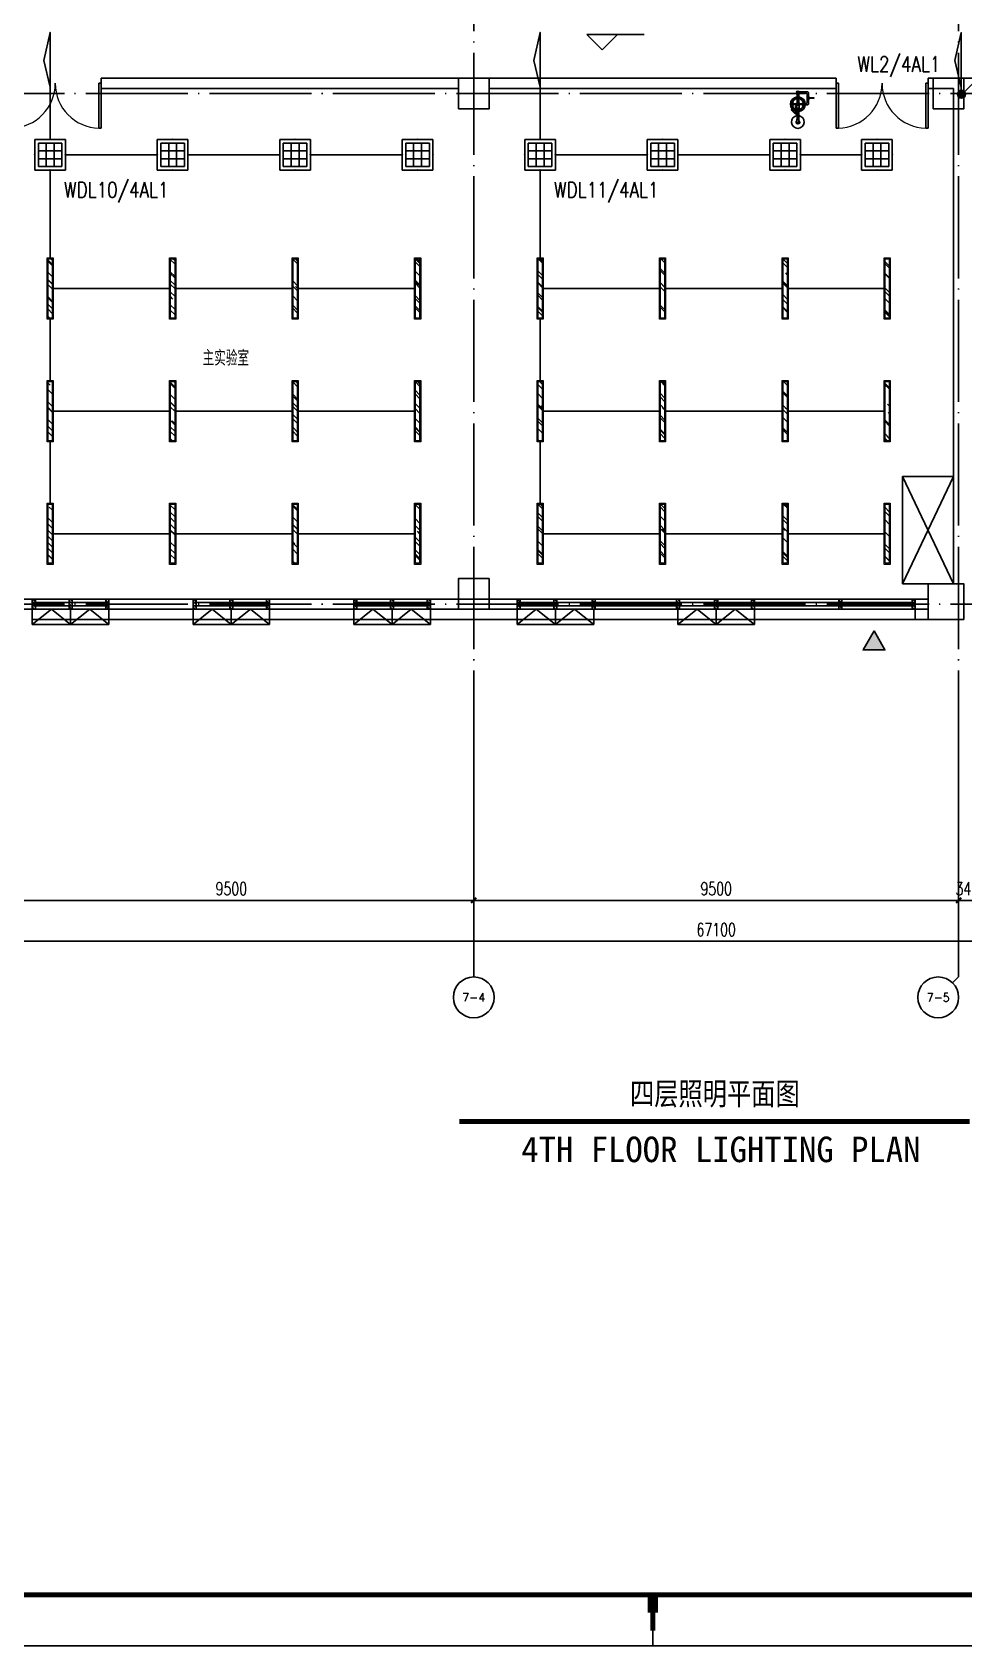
# Model space of a CAD drawing. Extents: x -621157 to 1764546, y -106808 to 741893.
# Drawn here: x 219850 to 238100, y 279584 to 311199 of the extents above; entities that cross this region are included whole.
import ezdxf
from ezdxf.enums import TextEntityAlignment as Align

# ---------------------------------------------------------------- set-up
doc = ezdxf.new("R2010")
doc.units = 0
doc.header["$LTSCALE"] = 1000
doc.header["$MEASUREMENT"] = 0
doc.linetypes.add('XREF-A-101-平面图_t3$0$DOTE', pattern=[2.42, 2, -0.2, 0.02, -0.2])
for name, color, linetype in [('0-底图', 7, 'Continuous'), ('A-DIVISION', 3, 'Continuous'), ('A-吊顶图及精装修区域', 7, 'Continuous'), ('A0-Verital$0$TK-WHITE', 7, 'Continuous'), ('AXIS_TEXT', 7, 'Continuous'), ('EQUIP-照明', 3, 'Continuous'), ('SIG_TEXT', 2, 'Continuous'), ('TEL_TEXT', 7, 'Continuous'), ('TK-BLUE', 7, 'Continuous'), ('WIRE-照明', 4, 'Continuous'), ('XREF-A-101-平面图_t3$0$1212121', 8, 'Continuous'), ('XREF-A-101-平面图_t3$0$A-COLUMN', 8, 'Continuous'), ('XREF-A-101-平面图_t3$0$A-DIM_ELEV', 8, 'Continuous'), ('XREF-A-101-平面图_t3$0$A-DOTE', 8, 'Continuous'), ('XREF-A-101-平面图_t3$0$A-ROOM-CH', 8, 'Continuous'), ('XREF-A-101-平面图_t3$0$A-SEE', 8, 'Continuous'), ('XREF-A-101-平面图_t3$0$A-WALL', 8, 'Continuous'), ('XREF-A-101-平面图_t3$0$A-WALL-FILL', 8, 'Continuous'), ('XREF-A-101-平面图_t3$0$A-WINDOW', 8, 'Continuous'), ('XREF-A-101-平面图_t3$0$A-开启符号', 8, 'Continuous'), ('XREF-A-101-平面图_t3$0$AXIS', 8, 'Continuous'), ('XREF-A-101-平面图_t3$0$PUB_HATCH', 8, 'Continuous'), ('XREF-A-101-平面图_t3$0$PUB_TEXT', 8, 'Continuous'), ('XREF-A-101-平面图_t3$0$家具-实验室家具', 8, 'Continuous')]:
    doc.layers.add(name, color=color, linetype=linetype)
doc.layers.add('灯具图例与顶面填充$0$I-C-light', color=3, linetype='Continuous', lineweight=13)
doc.styles.add('_TEL_DIM', font='SIMPLEX', dxfattribs={"width": 0.8, "height": 3.5, "bigfont": 'HZTXT'})
doc.styles.add('COMPLEX', font='COMPLEX')
doc.styles.add('DIM_FONT', font='ROMANS', dxfattribs={"width": 0.8, "bigfont": 'HZDXC'})
doc.styles.add('HL-LD', font='simsun.ttc', dxfattribs={"height": 500})
doc.styles.add('ST64S', font='hl-ld.shx', dxfattribs={"bigfont": 'ST64S.shx'})
doc.styles.add('XREF-A-101-平面图_t3$0$-HZDXCROMANS', font='ROMANS.shx', dxfattribs={"bigfont": 'HZDXC.shx'})
doc.styles.add('XREF-A-101-平面图_t3$0$A-AXIS-LABEL', font='COMPLEX', dxfattribs={"bigfont": 'GBCBIG'})
doc.styles.add('XREF-A-101-平面图_t3$0$A-DIM_T3', font='SIMPLEX', dxfattribs={"width": 0.705882, "bigfont": 'GBCBIG'})
doc.dimstyles.new('XREF-A-101-平面图_t3$0$A-DIM-100', dxfattribs={"dimscale": 100, "dimtxt": 2.55, "dimasz": 1, "dimexe": 2.5, "dimexo": 3, "dimgap": 1, "dimtad": 1, "dimdec": 0, "dimzin": 0, "dimdsep": 46, "dimtxsty": 'XREF-A-101-平面图_t3$0$A-DIM_T3', "dimblk": 'XREF-A-101-平面图_t3$0$_ArchTick', "dimcen": 0.09, "dimclrt": 7, "dimazin": 2, "dimtfac": 1, "dimtdec": 0, "dimtix": 1, "dimtmove": 2, "dimatfit": 3, "dimfxl": 0, "dimtolj": 1, "dimtzin": 0, "dimarcsym": 0})

# ---------------------------------------------------------------- blocks, each defined once
blk = doc.blocks.new('XREF-A-101-平面图_t3$0$柱网4F')
at = {"layer": 'XREF-A-101-平面图_t3$0$A-COLUMN'}
for points in [[(28200, -30300), (28800, -30300), (28800, -29700), (28200, -29700)], [(37500, -30300), (38100, -30300), (38100, -29700), (37500, -29700)], [(28200, -40100), (28800, -40100), (28800, -39500), (28200, -39500)], [(37400, -40300), (38100, -40300), (38100, -39600), (37400, -39600)]]:
    blk.add_lwpolyline(points, close=True, dxfattribs=at)
blk = doc.blocks.new('XREF-A-101-平面图_t3$0$G$C869EB286')
at = {"layer": 'XREF-A-101-平面图_t3$0$A-WINDOW'}
h = blk.add_hatch(dxfattribs=at)
h.set_pattern_fill('ANSI31', color=256, scale=25)
h.set_pattern_definition([(45, (-143.957, -89940), (-28.0633, 28.0633), [])])
h.paths.add_polyline_path([(0, 60), (200, 60), (200, 0), (0, 0)])
blk.add_lwpolyline([(0, 60), (200, 60), (200, 0), (0, 0)], close=True, dxfattribs=at)
blk = doc.blocks.new('XREF-A-101-平面图_t3$0$ROOM')
at = {"layer": 'XREF-A-101-平面图_t3$0$A-ROOM-CH', "style": 'XREF-A-101-平面图_t3$0$-HZDXCROMANS', "width": 0.6}
for tag, p in [('中文房间名称', (0, -1000)), ('英文房间名称', (0, -1500))]:
    blk.add_attdef(tag, text='', height=300, dxfattribs=at).set_placement(p, align=Align.CENTER)
blk = doc.blocks.new('XREF-A-101-平面图_t3$0$_ArchTick')
at = {"color": 0, "linetype": 'ByBlock', "const_width": 0.4}
blk.add_lwpolyline([(-0.5, -0.5), (0.5, 0.5)], dxfattribs=at)
blk = doc.blocks.new('*D25488')
at = {"layer": 'Defpoints', "color": 0}
for p in [(38000, -3300), (38340, -3300), (38000, -5800)]:
    blk.add_point(p, dxfattribs=at)
at = {"layer": 'XREF-A-101-平面图_t3$0$AXIS', "color": 0, "lineweight": -2}
for p, q in [((38000, -3600), (38000, -6050)), ((38340, -3600), (38340, -6050)), ((38000, -5800), (37900, -5800)), ((38340, -5800), (38000, -5800)), ((38340, -5800), (38440, -5800))]:
    blk.add_line(p, q, dxfattribs=at)
at = {"layer": 'XREF-A-101-平面图_t3$0$AXIS', "color": 0, "linetype": 'ByBlock', "lineweight": -2, "xscale": 100, "yscale": 100, "zscale": 100}
blk.add_blockref('XREF-A-101-平面图_t3$0$_ArchTick', (38000, -5800), dxfattribs=at)
at = {"layer": 'XREF-A-101-平面图_t3$0$AXIS', "color": 0, "linetype": 'ByBlock', "lineweight": -2, "xscale": 100, "yscale": 100, "zscale": 100, "rotation": 180}
blk.add_blockref('XREF-A-101-平面图_t3$0$_ArchTick', (38340, -5800), dxfattribs=at)
at = {"layer": 'XREF-A-101-平面图_t3$0$AXIS', "color": 7, "insert": (38170, -5573), "char_height": 255, "attachment_point": 5, "style": 'XREF-A-101-平面图_t3$0$A-DIM_T3'}
blk.add_mtext('\\A1;340', dxfattribs=at)
blk = doc.blocks.new('*D25489')
at = {"layer": 'Defpoints', "color": 0}
for p in [(28500, -3300), (38000, -3300), (28500, -5800)]:
    blk.add_point(p, dxfattribs=at)
at = {"layer": 'XREF-A-101-平面图_t3$0$AXIS', "color": 0, "lineweight": -2}
for p, q in [((28500, -3600), (28500, -6050)), ((38000, -3600), (38000, -6050)), ((38000, -5800), (28500, -5800))]:
    blk.add_line(p, q, dxfattribs=at)
at = {"layer": 'XREF-A-101-平面图_t3$0$AXIS', "color": 0, "linetype": 'ByBlock', "lineweight": -2, "xscale": 100, "yscale": 100, "zscale": 100, "rotation": 180}
blk.add_blockref('XREF-A-101-平面图_t3$0$_ArchTick', (28500, -5800), dxfattribs=at)
at = {"layer": 'XREF-A-101-平面图_t3$0$AXIS', "color": 0, "linetype": 'ByBlock', "lineweight": -2, "xscale": 100, "yscale": 100, "zscale": 100}
blk.add_blockref('XREF-A-101-平面图_t3$0$_ArchTick', (38000, -5800), dxfattribs=at)
at = {"layer": 'XREF-A-101-平面图_t3$0$AXIS', "color": 7, "insert": (33250, -5573), "char_height": 255, "attachment_point": 5, "style": 'XREF-A-101-平面图_t3$0$A-DIM_T3'}
blk.add_mtext('\\A1;9500', dxfattribs=at)
blk = doc.blocks.new('*D25490')
at = {"layer": 'Defpoints', "color": 0}
for p in [(19000, -3300), (28500, -3300), (19000, -5800)]:
    blk.add_point(p, dxfattribs=at)
at = {"layer": 'XREF-A-101-平面图_t3$0$AXIS', "color": 0, "lineweight": -2}
for p, q in [((19000, -3600), (19000, -6050)), ((28500, -3600), (28500, -6050)), ((28500, -5800), (19000, -5800))]:
    blk.add_line(p, q, dxfattribs=at)
at = {"layer": 'XREF-A-101-平面图_t3$0$AXIS', "color": 0, "linetype": 'ByBlock', "lineweight": -2, "xscale": 100, "yscale": 100, "zscale": 100, "rotation": 180}
blk.add_blockref('XREF-A-101-平面图_t3$0$_ArchTick', (19000, -5800), dxfattribs=at)
at = {"layer": 'XREF-A-101-平面图_t3$0$AXIS', "color": 0, "linetype": 'ByBlock', "lineweight": -2, "xscale": 100, "yscale": 100, "zscale": 100}
blk.add_blockref('XREF-A-101-平面图_t3$0$_ArchTick', (28500, -5800), dxfattribs=at)
at = {"layer": 'XREF-A-101-平面图_t3$0$AXIS', "color": 7, "insert": (23750, -5573), "char_height": 255, "attachment_point": 5, "style": 'XREF-A-101-平面图_t3$0$A-DIM_T3'}
blk.add_mtext('\\A1;9500', dxfattribs=at)
blk = doc.blocks.new('_AXISO')
blk.add_circle((0, 0), 0.5)
at = {"layer": 'AXIS_TEXT', "style": 'COMPLEX'}
blk.add_attdef('A', text='', height=0.56, dxfattribs=at).set_placement((-0.25, -0.28), (0.25, -0.28), align=Align.FIT)
blk = doc.blocks.new('*D25504')
at = {"layer": 'Defpoints', "color": 0}
for p in [(-300, -3300), (66800, -3300), (-300, -6600)]:
    blk.add_point(p, dxfattribs=at)
at = {"layer": 'XREF-A-101-平面图_t3$0$AXIS', "color": 0, "lineweight": -2}
for p, q in [((-300, -3600), (-300, -6850)), ((66800, -3600), (66800, -6850)), ((66800, -6600), (-300, -6600))]:
    blk.add_line(p, q, dxfattribs=at)
at = {"layer": 'XREF-A-101-平面图_t3$0$AXIS', "color": 0, "linetype": 'ByBlock', "lineweight": -2, "xscale": 100, "yscale": 100, "zscale": 100, "rotation": 180}
blk.add_blockref('XREF-A-101-平面图_t3$0$_ArchTick', (-300, -6600), dxfattribs=at)
at = {"layer": 'XREF-A-101-平面图_t3$0$AXIS', "color": 0, "linetype": 'ByBlock', "lineweight": -2, "xscale": 100, "yscale": 100, "zscale": 100}
blk.add_blockref('XREF-A-101-平面图_t3$0$_ArchTick', (66800, -6600), dxfattribs=at)
at = {"layer": 'XREF-A-101-平面图_t3$0$AXIS', "color": 7, "insert": (33250, -6373), "char_height": 255, "attachment_point": 5, "style": 'XREF-A-101-平面图_t3$0$A-DIM_T3'}
blk.add_mtext('\\A1;67100', dxfattribs=at)
blk = doc.blocks.new('XREF-A-101-平面图_t3$0$bz1')
at = {"layer": 'XREF-A-101-平面图_t3$0$PUB_HATCH'}
h = blk.add_hatch(color=1, dxfattribs=at)
h.dxf.hatch_style = 1
h.paths.add_polyline_path([(4866032, -641203), (4865818, -641573), (4866245, -641573)])
at = {"layer": 'XREF-A-101-平面图_t3$0$PUB_TEXT', "color": 1}
blk.add_lwpolyline([(4866032, -641203), (4865818, -641573), (4866245, -641573)], close=True, dxfattribs=at)
blk = doc.blocks.new('XREF-A-101-平面图_t3$0$G$C34B60025')
blk.add_blockref('XREF-A-101-平面图_t3$0$bz1', (-4829789, 800778))
blk = doc.blocks.new('XREF-A-101-平面图_t3$0$Shower_plan')
at = {"layer": 'XREF-A-101-平面图_t3$0$1212121'}
for p, q in [((-94, -290), (-90, -290)), ((-75, -301), (-18, -302)), ((-75, -315), (-22, -315)), ((-20, -112), (-20, -94)), ((-16, -314), (-16, -120)), ((16, -314), (16, -120)), ((75, -302), (17, -302)), ((20, -112), (20, -94)), ((75, -316), (22, -316)), ((160, -297), (160, -321)), ((164, -90), (164, -66)), ((184, -114), (208, -114)), ((184, -274), (208, -274)), ((212, -177), (208, -177)), ((212, -199), (208, -199)), ((215, -184), (220, -184)), ((215, -193), (220, -193)), ((-34, -355), (-31, -355)), ((-34, -361), (-31, -361)), ((-16, -607), (-16, -396)), ((16, -607), (16, -396)), ((94, -327), (90, -327))]:
    blk.add_line(p, q, dxfattribs=at)
for points in [[(-111, -308, -0.092425), (-109, -301, -0.095768), (-106, -295, -0.100909), (-101, -292, -0.104872), (-94, -290, -0.001591), (-94, -290, -0.100909)], [(-93, -325, -0.034962), (-95, -325, -0.104872), (-101, -324, -0.100909), (-106, -320, -0.095768), (-110, -314, -0.092425), (-111, -308, -0.092425)], [(143, -321), (184, -321, 0.414214), (208, -297), (208, -90, 0.414214), (184, -66), (23, -66)], [(143, -297), (160, -297, 0.414214), (184, -273), (184, -114, 0.414214), (160, -90), (23, -90)], [(92, -292, -0.034962), (94, -292, -0.104872), (100, -293, -0.100909), (106, -297, -0.095768), (109, -303, -0.092425), (110, -310, -0.092425)], [(110, -310, -0.092425), (109, -316, -0.095768), (105, -322, -0.100909), (100, -326, -0.104872), (94, -327, -0.001591), (94, -327, -0.100909)], [(-16, -530), (-128, -419, -1), (-122, -414)], [(-122, -414), (-53, -483, -1)], [(-37, -491), (-54, -491, -1), (-54, -483), (-37, -483)], [(-45, -491), (-16, -519, -1)], [(-37, -349, 0.153738), (-38, -347), (-43, -347, 0.078248), (-44, -349), (-44, -364, 0.153738), (-43, -367), (-38, -367, 0.153738), (-37, -364)], [(-23, -388), (-23, -395, 0.154019), (-19, -396), (19, -396, 0.154019), (23, -395), (23, -388)]]:
    blk.add_lwpolyline(points, format="xyb", dxfattribs=at)
for points in [[(-106, -308, -0.092425), (-105, -301, -0.095768), (-102, -295, -0.100909), (-96, -292, -0.104872), (-90, -290, -0.104872), (-84, -292, -0.100909), (-79, -296, -0.095768), (-75, -301, -0.092425), (-74, -308, -0.092425), (-75, -315, -0.095768), (-79, -320, -0.100909), (-84, -324, -0.104872), (-90, -325, -0.104872), (-97, -324, -0.100909), (-102, -320, -0.095768), (-105, -314, -0.092425)], [(106, -310, -0.092425), (105, -316, -0.095768), (101, -322, -0.100909), (96, -326, -0.104872), (90, -327, -0.104872), (84, -325, -0.100909), (78, -322, -0.095768), (75, -316, -0.092425), (74, -309, -0.092425), (75, -303, -0.095768), (78, -297, -0.100909), (84, -293, -0.104872), (90, -292, -0.104872), (96, -293, -0.100909), (101, -297, -0.095768), (105, -303, -0.092425)], [(221, -201), (229, -201, 0.414214), (231, -199), (231, -194, -0.414214), (232, -193), (313, -193, 0.414214), (313, -192), (313, -185, 0.414214), (313, -184), (232, -184, -0.414214), (231, -183), (231, -177, 0.414214), (229, -176), (221, -176, 0.414214), (220, -177), (220, -199, 0.414214)], [(-20, -657), (-20, -607), (20, -607), (20, -657, -1)]]:
    blk.add_lwpolyline(points, format="xyb", close=True, dxfattribs=at)
for points in [[(-22, -120), (-22, -112), (22, -112), (22, -120)], [(-37, -500), (-34, -500), (-34, -346), (-37, -346)], [(24, -388), (-24, -388), (-24, -338), (-22, -336), (22, -336), (24, -338)]]:
    blk.add_lwpolyline(points, close=True, dxfattribs=at)
for points in [[(-22, -336), (-22, -314), (22, -314), (22, -336)], [(212, -177), (214, -177), (215, -179), (215, -198), (214, -199)], [(212, -199), (214, -199), (215, -198), (215, -179), (214, -177)], [(-34, -491), (-28, -491), (-28, -483), (-34, -483)], [(-24, -371), (-31, -371), (-31, -346), (-24, -346)], [(-31, -657), (-20, -637)], [(20, -637), (31, -657), (16, -684), (-16, -684), (-31, -657)]]:
    blk.add_lwpolyline(points, dxfattribs=at)
for centre, radius in [((0, -78), 26.3), ((0, -78), 16.4), ((-60, -481), 3.91)]:
    blk.add_circle(centre, radius, dxfattribs=at)
for centre, radius, start, end in [((0, -309), 144, 96.5663, 263.4343), ((0, -309), 139, 96.804, 263.1966), ((0, -309), 111, 98.3801, 261.6205), ((0, -309), 36, 116.7475, 168.6934), ((0, -309), 36, 190.3072, 231.764), ((0, -309), 18.8, 149.7809, 195.9711), ((0, -309), 144, 276.5663, 83.4343), ((0, -309), 139, 276.804, 83.1966), ((0, -309), 111, 278.6256, 81.375), ((0, -309), 36, 10.3072, 62.4104), ((0, -309), 18.8, 344.0295, 27.2237), ((0, -309), 36, 308.7702, 348.6934), ((0, -657), 125, 97.5816, 82.419), ((0, -657), 37.5, 121.3804, 58.6121)]:
    blk.add_arc(centre, radius, start, end, dxfattribs=at)
blk = doc.blocks.new('XREF-A-101-平面图_t3$0$G$C45C07046')
at = {"layer": 'XREF-A-101-平面图_t3$0$家具-实验室家具', "color": 252}
blk.add_blockref('XREF-A-101-平面图_t3$0$Shower_plan', (134850, 310100, -507), dxfattribs=at)
blk = doc.blocks.new('XREF-A-101-平面图_t3$0$G$CBCE2A1B7')
at = {"layer": 'XREF-A-101-平面图_t3$0$A-SEE'}
blk.add_lwpolyline([(36900, 300400), (37900, 300400), (37900, 302500), (36900, 302500)], close=True, dxfattribs=at)
for points in [[(36900, 302500), (37900, 300400)], [(37900, 302500), (36900, 300400)]]:
    blk.add_lwpolyline(points, dxfattribs=at)
blk = doc.blocks.new('XREF-A-101-平面图_t3$0$DOOR2DLIB$SYSLIB$00000108')
at = {"color": 0}
for p, q in [((-0.5, 0), (-0.5, 0.4875)), ((-0.475, 0.4875), (-0.5, 0.4875)), ((-0.475, 0), (-0.475, 0.4875)), ((0.475, 0), (0.475, 0.4875)), ((0.475, 0.4875), (0.5, 0.4875)), ((0.5, 0), (0.5, 0.4875)), ((-0.5, 0), (-0.475, 0)), ((0.5, 0), (0.475, 0))]:
    blk.add_line(p, q, dxfattribs=at)
at = {"color": 0, "lineweight": 13}
for centre, start, end in [((-0.4875, 0), 0, 88.53072), ((0.4875, 0), 91.46928, 180)]:
    blk.add_arc(centre, 0.4875, start, end, dxfattribs=at)
blk = doc.blocks.new('XREF-A-101-平面图_t3$0$WINDOW2DLIB$SYSLIB$00000001')
at = {"color": 0}
for points in [[(-0.5, 0.5), (-0.5, -0.5)], [(-0.5, 0.5), (0.5, 0.5)], [(0.5, -0.5), (0.5, 0.5)], [(0.5, 0.1667), (-0.5, 0.1667)], [(0.5, -0.1667), (-0.5, -0.1667)], [(-0.5, -0.5), (0.5, -0.5)]]:
    blk.add_lwpolyline(points, dxfattribs=at)
blk = doc.blocks.new('A0-Verital$0$A$C53BD7355')
at = {"layer": 'A0-Verital$0$TK-WHITE'}
for points, const_width in [([(29650, 1000), (29650, 650)], 200), ([(29650, 1000), (29650, 300)], 100), ([(29650, 0), (29650, 1000)], 35)]:
    blk.add_lwpolyline(points, dxfattribs=dict(at, const_width=const_width))
blk = doc.blocks.new('A0-Verital')
blk.add_lwpolyline([(118900, 84100), (0, 84100), (0, 0), (118900, 0)], close=True)
at = {"const_width": 100}
blk.add_lwpolyline([(2500, 83100), (117900, 83100), (117900, 1000), (2500, 1000)], close=True, dxfattribs=at)
blk.add_blockref('A0-Verital$0$A$C53BD7355', (29800, 0))
blk = doc.blocks.new('TITLE')
at = {"layer": 'A-DIVISION', "const_width": 100}
blk.add_lwpolyline([(-5000, 0), (5000, 0)], dxfattribs=at)
at = {"layer": 'TK-BLUE'}
for tag, height, style, p in [('TITLE1', 700, 'ST64S', (117, 275)), ('TITLE2', 500, 'HL-LD', (80, -798))]:
    blk.add_attdef(tag, text='', height=height, dxfattribs=dict(at, style=style)).set_placement(p, align=Align.CENTER)
at = {"layer": 'TK-BLUE', "style": 'HL-LD'}
blk.add_attdef('SCALE', (5165, -185), '', height=500, dxfattribs=at)
blk = doc.blocks.new('灯具图例与顶面填充$0$顶面图例$0$16-吊线灯-011')
at = {"color": 8}
blk.add_wipeout([(0, 35), (0, -25), (600, -25), (600, 35)], dxfattribs=at)
at = {"linetype": 'ByBlock'}
h = blk.add_hatch(dxfattribs=at)
h.set_pattern_fill('AR-RROOF', color=250, scale=5, angle=45)
h.set_pattern_definition([(45, (-809054.52, -461832.93), (107.763073, 287.368196), [1905, -254, 635, -127]), (45, (-808979.98, -461668.59), (-209.239968, 29.634845), [381, -41.91, 762, -95.25]), (45, (-809085.95, -461711.69), (406.805602, 527.141034), [1016, -177.8, 508, -127])])
h.paths.add_polyline_path([(10, 25), (590, 25), (590, -15), (10, -15)])
at = {"color": 0, "linetype": 'ByBlock'}
for points in [[(0, 35), (600, 35), (600, -25), (0, -25)], [(10, 25), (590, 25), (590, -15), (10, -15)]]:
    blk.add_lwpolyline(points, close=True, dxfattribs=at)
blk = doc.blocks.new('$equip$00001153')
for p, q in [((-0.5, 0.5), (0.5, 0.5)), ((-0.5, -0.5), (-0.5, 0.5)), ((-0.385, 0.385), (0.385, 0.385)), ((-0.385, -0.385), (-0.385, 0.385)), ((-0.385, 0.128), (0.385, 0.128)), ((-0.129, 0.385), (-0.129, -0.385)), ((0.128, 0.385), (0.128, -0.385)), ((0.385, 0.385), (0.385, -0.385)), ((0.5, 0.5), (0.5, -0.5)), ((0.5, -0.5), (-0.5, -0.5)), ((-0.385, -0.129), (0.385, -0.129)), ((0.385, -0.385), (-0.385, -0.385))]:
    blk.add_line(p, q)
for p in [(-0.5, 0), (0, 0.5), (0.5, 0), (0, -0.5)]:
    blk.add_point(p)
at = {"layer": 'TEL_TEXT', "style": '_TEL_DIM', "flags": 1}
blk.add_attdef('A', text='', height=0.00002, dxfattribs=at).set_placement((0, 0), align=Align.MIDDLE_CENTER)
blk = doc.blocks.new('G$C573A90DD')
at = {"layer": 'EQUIP-照明', "xscale": 600.000000002794, "yscale": 600.0000000027358, "zscale": 600.0000000027285}
for p in [(20200, -31200), (22600, -31200), (25000, -31200), (27400, -31200), (29800, -31200), (32200, -31200), (34600, -31200), (36400, -31200)]:
    blk.add_blockref('$equip$00001153', p, dxfattribs=at)
at = {"layer": '灯具图例与顶面填充$0$I-C-light', "xscale": 2, "yscale": 2, "zscale": 2, "rotation": 90}
for p in [(20210, -34420), (22610, -34420), (25010, -34420), (27410, -34420), (29810, -34420), (32210, -34420), (34610, -34420), (36610, -34420), (20210, -36820), (22610, -36820), (25010, -36820), (27410, -36820), (29810, -36820), (32210, -36820), (34610, -36820), (36610, -36820), (20210, -39220), (22610, -39220), (25010, -39220), (27410, -39220), (29810, -39220), (32210, -39220), (34610, -39220), (36610, -39220)]:
    blk.add_blockref('灯具图例与顶面填充$0$顶面图例$0$16-吊线灯-011', p, dxfattribs=at)
blk = doc.blocks.new('*X14702')
at = {"color": 0, "linetype": 'Continuous'}
for p, q in [((192.59, 446.72), (193.93, 448.06)), ((192.65, 447.21), (193.44, 448)), ((192.67, 446.38), (194.27, 447.98)), ((192.81, 446.1), (194.55, 447.84)), ((193.01, 445.87), (194.78, 447.64)), ((193.27, 445.7), (194.95, 447.39)), ((193.58, 445.59), (195.06, 447.07)), ((193.98, 445.57), (195.08, 446.67))]:
    blk.add_line(p, q, dxfattribs=at)
blk = doc.blocks.new('XREF-A-101-平面图_t3$0$轴网(3)')
at = {"layer": 'XREF-A-101-平面图_t3$0$A-DOTE', "linetype": 'XREF-A-101-平面图_t3$0$DOTE'}
for p, q in [((28500, -3300), (28500, 43300)), ((38000, -3300), (38000, 43300)), ((-3300, 10000), (69800, 10000)), ((-3300, 0), (69800, 0))]:
    blk.add_line(p, q, dxfattribs=at)
at = {"layer": 'XREF-A-101-平面图_t3$0$AXIS'}
for p, q in [((28500, -3300), (28500, -7300)), ((38000, -3300), (38000, -7300)), ((38000, -7300), (37882.8, -7417.2))]:
    blk.add_line(p, q, dxfattribs=at)
ref = blk.add_blockref('_AXISO', (28500, -7700), dxfattribs=dict(at, xscale=800, yscale=800, zscale=800))
ref.add_attrib('A', '7-4', dxfattribs={"color": 7, "height": 163.41, "style": 'XREF-A-101-平面图_t3$0$A-AXIS-LABEL', "width": 0.935484}).set_placement((28274.3, -7781.7), (28725.7, -7781.7), align=Align.FIT)
ref = blk.add_blockref('_AXISO', (37600, -7700), dxfattribs=dict(at, xscale=800, yscale=800, zscale=800))
ref.add_attrib('A', '7-5', dxfattribs={"color": 7, "height": 168.54, "style": 'XREF-A-101-平面图_t3$0$A-AXIS-LABEL', "width": 0.933333}).set_placement((37375.3, -7784.3), (37824.7, -7784.3), align=Align.FIT)
for p1, p2, distance, picture, middle in [((66800, -3300), (-300, -3300), 3300, '*D25504', (33250, -6372.5)), ((28500, -3300), (19000, -3300), 2500, '*D25490', (23750, -5572.5)), ((38000, -3300), (28500, -3300), 2500, '*D25489', (33250, -5572.5)), ((38340, -3300), (38000, -3300), 2500, '*D25488', (38170, -5572.5))]:
    dim = blk.add_aligned_dim(p1=p1, p2=p2, distance=distance, dimstyle='XREF-A-101-平面图_t3$0$A-DIM-100', dxfattribs=at)
    dim.commit()
    dim.dimension.update_dxf_attribs({"geometry": picture, "text_midpoint": middle})
blk = doc.blocks.new('XREF-A-101-平面图_t3')
at = {"layer": 'XREF-A-101-平面图_t3$0$A-DIM_ELEV'}
for p, q in [((231017, 310856), (230717, 311156)), ((230717, 311156), (231838, 311156)), ((231017, 310856), (231317, 311156))]:
    blk.add_line(p, q, dxfattribs=at)
at = {"layer": 'XREF-A-101-平面图_t3$0$A-SEE'}
for points in [[(219850, 299700), (221350, 299700), (221350, 299900), (219850, 299900)], [(223000, 299700), (224500, 299700), (224500, 299900), (223000, 299900)], [(226150, 299700), (227650, 299700), (227650, 299900), (226150, 299900)], [(229350, 299700), (237150, 299700), (237150, 299900), (229350, 299900)]]:
    blk.add_lwpolyline(points, close=True, dxfattribs=at)
at = {"layer": 'XREF-A-101-平面图_t3$0$A-WALL'}
for p, q in [((221200, 310300), (228200, 310300)), ((228200, 310300), (228200, 310100)), ((228800, 310300), (235600, 310300)), ((228800, 310300), (228800, 310100)), ((237400, 310300), (238000, 310300)), ((238000, 310300), (238940, 310300)), ((221200, 310100), (228200, 310100)), ((228800, 310100), (235600, 310100)), ((237400, 310100), (237900, 310100)), ((237900, 306000), (237900, 310100)), ((237900, 300400), (237900, 306000)), ((237900, 300400), (238100, 300400))]:
    blk.add_line(p, q, dxfattribs=at)
for points in [[(221200, 310300), (221200, 310100)], [(235600, 310300), (235600, 310100)], [(237400, 310300), (237400, 310100)]]:
    blk.add_lwpolyline(points, dxfattribs=at)
at = {"layer": 'XREF-A-101-平面图_t3$0$A-WALL-FILL', "color": 171}
for p, q in [((218150, 300100), (219850, 300100)), ((221350, 300100), (223000, 300100)), ((224500, 300100), (226150, 300100)), ((227650, 300100), (229350, 300100)), ((237150, 300100), (237400, 300100)), ((237400, 300100), (237400, 299900)), ((218150, 299900), (219850, 299900)), ((221350, 299900), (223000, 299900)), ((221350, 299900), (223000, 299900)), ((224500, 299900), (226150, 299900)), ((224500, 299900), (226150, 299900)), ((227650, 299900), (229350, 299900)), ((227650, 299900), (229350, 299900)), ((230850, 299900), (232500, 299900)), ((234000, 299900), (237400, 299900)), ((237150, 299900), (237400, 299900)), ((237400, 299900), (237400, 299700)), ((221350, 299700), (223000, 299700)), ((224500, 299700), (226150, 299700)), ((227650, 299700), (229350, 299700)), ((230850, 299700), (232500, 299700)), ((234000, 299700), (237400, 299700))]:
    blk.add_line(p, q, dxfattribs=at)
for points in [[(219850, 300100), (219850, 299900)], [(221350, 300100), (221350, 299900)], [(223000, 300100), (223000, 299900)], [(224500, 300100), (224500, 299900)], [(226150, 300100), (226150, 299900)], [(227650, 300100), (227650, 299900)], [(229350, 300100), (229350, 299900)], [(237150, 300100), (237150, 299900)], [(221350, 299900), (221350, 299700)], [(223000, 299900), (223000, 299700)], [(224500, 299900), (224500, 299700)], [(226150, 299900), (226150, 299700)], [(227650, 299900), (227650, 299700)], [(229350, 299900), (229350, 299700)], [(230850, 299900), (230850, 299700)], [(232500, 299900), (232500, 299700)], [(234000, 299900), (234000, 299700)]]:
    blk.add_lwpolyline(points, dxfattribs=at)
at = {"layer": 'XREF-A-101-平面图_t3$0$A-WINDOW'}
for p, q in [((221350, 299900), (221350, 299700)), ((223000, 299900), (223000, 299700)), ((224500, 299900), (224500, 299700)), ((226150, 299900), (226150, 299700)), ((227650, 299900), (227650, 299700)), ((229350, 299900), (229350, 299700)), ((230850, 299900), (230850, 299700)), ((232500, 299900), (232500, 299700)), ((234000, 299900), (234000, 299700))]:
    blk.add_line(p, q, dxfattribs=at)
at = {"layer": 'XREF-A-101-平面图_t3$0$A-开启符号', "linetype": 'Continuous'}
for points in [[(219850, 299600), (219850, 299900), (220600, 299900), (220600, 299600)], [(221350, 299600), (221350, 299900), (220600, 299900), (220600, 299600)], [(223000, 299600), (223000, 299900), (223750, 299900), (223750, 299600)], [(224500, 299600), (224500, 299900), (223750, 299900), (223750, 299600)], [(226150, 299600), (226150, 299900), (226900, 299900), (226900, 299600)], [(227650, 299600), (227650, 299900), (226900, 299900), (226900, 299600)], [(229350, 299600), (229350, 299900), (230100, 299900), (230100, 299600)], [(230850, 299600), (230850, 299900), (230100, 299900), (230100, 299600)], [(232500, 299600), (232500, 299900), (233250, 299900), (233250, 299600)], [(234000, 299600), (234000, 299900), (233250, 299900), (233250, 299600)]]:
    blk.add_lwpolyline(points, close=True, dxfattribs=at)
for points in [[(219850, 299600), (220225, 299900), (220600, 299600)], [(221350, 299600), (220975, 299900), (220600, 299600)], [(223000, 299600), (223375, 299900), (223750, 299600)], [(224500, 299600), (224125, 299900), (223750, 299600)], [(226150, 299600), (226525, 299900), (226900, 299600)], [(227650, 299600), (227275, 299900), (226900, 299600)], [(229350, 299600), (229725, 299900), (230100, 299600)], [(230850, 299600), (230475, 299900), (230100, 299600)], [(232500, 299600), (232875, 299900), (233250, 299600)], [(234000, 299600), (233625, 299900), (233250, 299600)]]:
    blk.add_lwpolyline(points, dxfattribs=at)
for name, p in [('XREF-A-101-平面图_t3$0$G$C34B60025', (200100, 139900)), ('XREF-A-101-平面图_t3$0$G$C45C07046', (100000, 0)), ('XREF-A-101-平面图_t3$0$G$CBCE2A1B7', (200000, 0))]:
    blk.add_blockref(name, p)
at = {"layer": 'XREF-A-101-平面图_t3$0$A-COLUMN'}
blk.add_blockref('XREF-A-101-平面图_t3$0$柱网4F', (200000, 340000), dxfattribs=at)
at = {"layer": 'XREF-A-101-平面图_t3$0$A-DOTE'}
blk.add_blockref('XREF-A-101-平面图_t3$0$轴网(3)', (200000, 300000), dxfattribs=at)
at = {"layer": 'XREF-A-101-平面图_t3$0$A-ROOM-CH'}
ref = blk.add_blockref('XREF-A-101-平面图_t3$0$ROOM', (223642, 305670), dxfattribs=at)
ref.add_attrib('中文房间名称', '主实验室', dxfattribs={"height": 300, "style": 'XREF-A-101-平面图_t3$0$-HZDXCROMANS', "width": 0.8}).set_placement((223642, 304670), align=Align.CENTER)
at = {"layer": 'XREF-A-101-平面图_t3$0$A-WINDOW'}
for name, p, xscale, yscale, zscale in [('XREF-A-101-平面图_t3$0$DOOR2DLIB$SYSLIB$00000108', (220300, 310200), -1800, -1800, -1800), ('XREF-A-101-平面图_t3$0$DOOR2DLIB$SYSLIB$00000108', (236500, 310200), -1800, -1800, -1800), ('XREF-A-101-平面图_t3$0$WINDOW2DLIB$SYSLIB$00000001', (220600, 300000), 1500.000000245875, 200, 1500.000000245875), ('XREF-A-101-平面图_t3$0$WINDOW2DLIB$SYSLIB$00000001', (223750, 300000), 1500.000000245875, 200, 1500.000000245875), ('XREF-A-101-平面图_t3$0$WINDOW2DLIB$SYSLIB$00000001', (226900, 300000), 1500.000000245875, 200, 1500.000000245875), ('XREF-A-101-平面图_t3$0$WINDOW2DLIB$SYSLIB$00000001', (233250, 300000), 7800.000000116881, 200, 7800.000000116881)]:
    blk.add_blockref(name, p, dxfattribs=dict(at, xscale=xscale, yscale=yscale, zscale=zscale))
at = {"layer": 'XREF-A-101-平面图_t3$0$A-WINDOW', "rotation": 270}
for p in [(219850, 300100), (220570, 300100), (221290, 300100), (223000, 300100), (223720, 300100), (224440, 300100), (226150, 300100), (226870, 300100), (227590, 300100), (229350, 300100), (230070, 300100), (230820, 300100), (232470, 300100), (233220, 300100), (233940, 300100), (235650, 300100), (237090, 300100)]:
    blk.add_blockref('XREF-A-101-平面图_t3$0$G$C869EB286', p, dxfattribs=at)

msp = doc.modelspace()

# ---------------------------------------------------------------- block references
at = {"layer": '0-底图'}
msp.add_blockref('XREF-A-101-平面图_t3', (0, 0), dxfattribs=at)

# ---------------------------------------------------------------- next in the draw order: block references
msp.add_blockref('A0-Verital', (172558, 279601))
at = {"layer": 'A-DIVISION'}
ref = msp.add_blockref('TITLE', (233217, 289871, 10000), dxfattribs=at)
ref.add_attrib('TITLE1', '四层照明平面图', dxfattribs={"layer": '0', "height": 500, "style": 'ST64S'}).set_placement((233224, 290146, 10000), align=Align.CENTER)
ref.add_attrib('TITLE2', '4TH FLOOR LIGHTING PLAN', dxfattribs={"layer": '0', "height": 500, "style": 'HL-LD'}).set_placement((233342, 289073, 10000), align=Align.CENTER)
ref.add_attrib('SCALE', '1:100', (238382, 289686, 10000), dxfattribs={"layer": '0', "height": 500, "style": 'HL-LD'})

# ---------------------------------------------------------------- next in the draw order: block references
at = {"layer": 'A-吊顶图及精装修区域', "color": 2}
msp.add_blockref('G$C573A90DD', (200000, 340000), dxfattribs=at)

# ---------------------------------------------------------------- next in the draw order: linework, layer by layer
at = {"color": 4, "linetype": 'Continuous'}
msp.add_line((238074, 309992), (238462, 310389), dxfattribs=at)
msp.add_circle((238057, 309985), 78.1, dxfattribs=at)
at = {"layer": 'WIRE-照明'}
for points, elevation in [([(220200, 309100), (220200, 311197), (220075, 310649), (220200, 310122)], 672), ([(229800, 309100), (229800, 311197), (229675, 310649), (229800, 310122)], 672), ([(238053, 309953), (238053, 311195), (237928, 310647), (238053, 310119)], -720)]:
    msp.add_lwpolyline(points, dxfattribs=dict(at, elevation=elevation))
for points in [[(220500, 308800), (222300, 308800)], [(222900, 308800), (224700, 308800)], [(225300, 308800), (227100, 308800)], [(230100, 308800), (231900, 308800)], [(232500, 308800), (234300, 308800)], [(234900, 308800), (236100, 308800)], [(220200, 306780), (220200, 308500)], [(229800, 306780), (229800, 308500)], [(220260, 306180), (222540, 306180)], [(222660, 306180), (224940, 306180)], [(225060, 306180), (227340, 306180)], [(229860, 306180), (232140, 306180)], [(232260, 306180), (234540, 306180)], [(234660, 306180), (236540, 306180)], [(220200, 305580), (220200, 304380)], [(229800, 305580), (229800, 304380)], [(220260, 303780), (222540, 303780)], [(222660, 303780), (224940, 303780)], [(225060, 303780), (227340, 303780)], [(229860, 303780), (232140, 303780)], [(232260, 303780), (234540, 303780)], [(234660, 303780), (236540, 303780)], [(220200, 303180), (220200, 301980)], [(229800, 303180), (229800, 301980)], [(220260, 301380), (222540, 301380)], [(222660, 301380), (224940, 301380)], [(225060, 301380), (227340, 301380)], [(229860, 301380), (232140, 301380)], [(232260, 301380), (234540, 301380)], [(234660, 301380), (236540, 301380)]]:
    msp.add_lwpolyline(points, dxfattribs=at)

# ---------------------------------------------------------------- next in the draw order: block references
at = {"color": 4, "linetype": 'Continuous', "xscale": 62.5, "yscale": 62.5, "zscale": 62.5}
msp.add_blockref('*X14702', (225943, 282059), dxfattribs=at)

# ---------------------------------------------------------------- next in the draw order: texts
at = {"layer": 'SIG_TEXT', "color": 2, "style": 'DIM_FONT', "width": 0.8}
for s, p in [('WL2/4AL1', (236017, 310426)), ('WDL10/4AL1', (220473, 307964)), ('WDL11/4AL1', (230073, 307964))]:
    msp.add_text(s, height=300, dxfattribs=at).set_placement(p)

doc.saveas('drawing.dxf')
